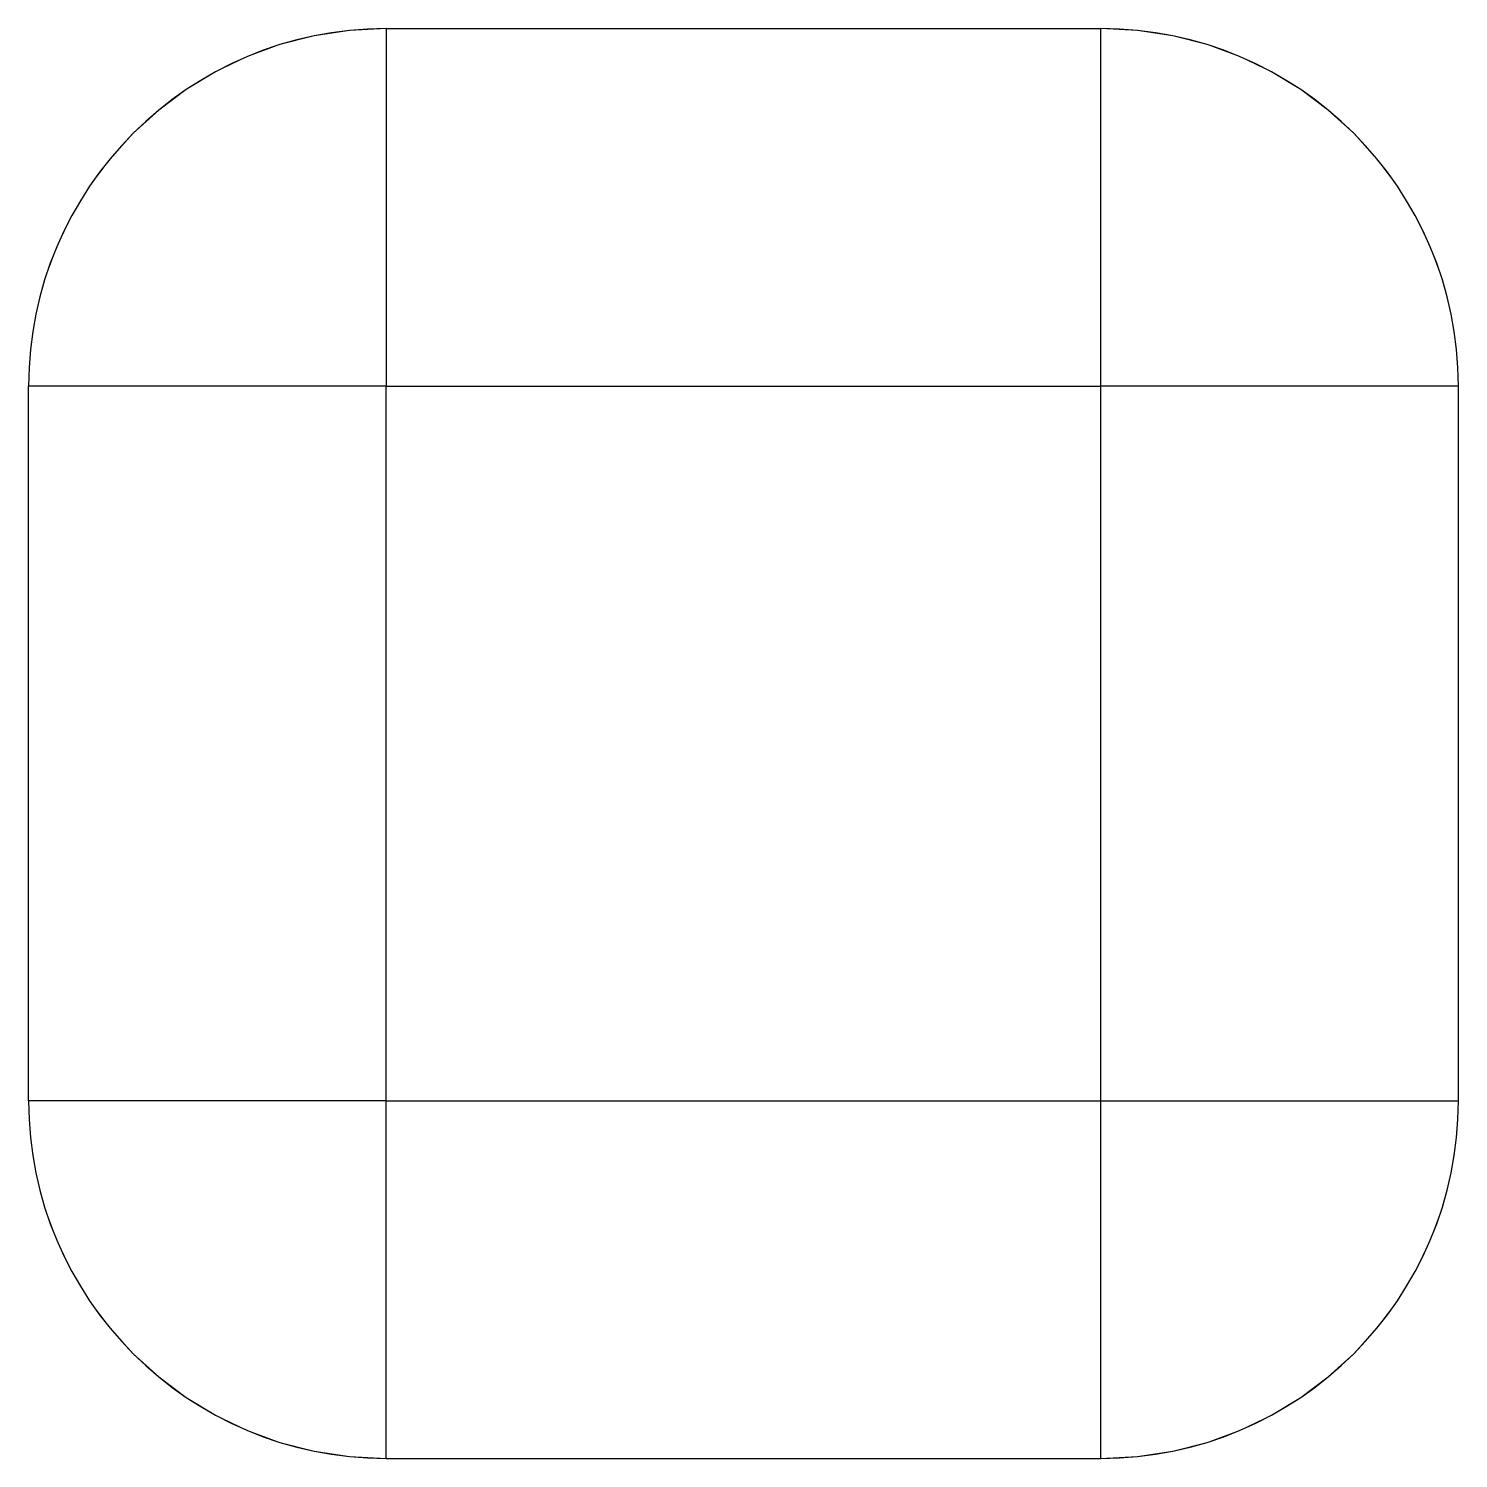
# Model space of a CAD drawing. Header units: millimetres. Extents: x -12 to 12, y -12 to 12.
import ezdxf

# ---------------------------------------------------------------- set-up
doc = ezdxf.new("R2010")
doc.units = ezdxf.units.MM
doc.linetypes.add('ACAD_ISO02W100', pattern=[15, 12, -3])
doc.layers.add('HIDDEN', color=7, linetype='ACAD_ISO02W100', lineweight=13)
doc.layers.add('VISIBLE', color=7, linetype='Continuous', lineweight=25)

msp = doc.modelspace()

# ---------------------------------------------------------------- linework, layer by layer
at = {"layer": 'HIDDEN'}
for p, q in [((-6, 12), (6, 12)), ((-12, -6), (-12, 6)), ((-6, -6), (-6, 6)), ((-6, 6), (6, 6)), ((6, -6), (6, 6)), ((12, -6), (12, 6)), ((-6, -6), (6, -6)), ((-6, -12), (6, -12))]:
    msp.add_line(p, q, dxfattribs=at)
for centre, start, end in [((-6, 6), 450, 540), ((6, 6), 360, 450), ((-6, -6), -180, -90), ((6, -6), 270, 360)]:
    msp.add_arc(centre, 6, start, end, dxfattribs=at)
for points in [[(-6, 12), (-6, 11.962), (-6, 11.85), (-6, 11.663), (-6, 11.406), (-6, 11.08), (-6, 10.691), (-6, 10.243), (-6, 9.741), (-6, 9.192), (-6, 8.603), (-6, 7.982), (-6, 7.335), (-6, 6.672), (-6, 6)], [(6, 6), (6, 6.672), (6, 7.335), (6, 7.982), (6, 8.603), (6, 9.192), (6, 9.741), (6, 10.243), (6, 10.691), (6, 11.08), (6, 11.406), (6, 11.663), (6, 11.85), (6, 11.962), (6, 12)], [(-6, 6), (-6.672, 6), (-7.335, 6), (-7.982, 6), (-8.603, 6), (-9.192, 6), (-9.741, 6), (-10.243, 6), (-10.691, 6), (-11.08, 6), (-11.406, 6), (-11.663, 6), (-11.85, 6), (-11.962, 6), (-12, 6)], [(12, 6), (11.962, 6), (11.85, 6), (11.663, 6), (11.406, 6), (11.08, 6), (10.691, 6), (10.243, 6), (9.741, 6), (9.192, 6), (8.603, 6), (7.982, 6), (7.335, 6), (6.672, 6), (6, 6)], [(-6, -6), (-6.672, -6), (-7.335, -6), (-7.982, -6), (-8.603, -6), (-9.192, -6), (-9.741, -6), (-10.243, -6), (-10.691, -6), (-11.08, -6), (-11.406, -6), (-11.663, -6), (-11.85, -6), (-11.962, -6), (-12, -6)], [(6, -6), (6.672, -6), (7.335, -6), (7.982, -6), (8.603, -6), (9.192, -6), (9.741, -6), (10.243, -6), (10.691, -6), (11.08, -6), (11.406, -6), (11.663, -6), (11.85, -6), (11.962, -6), (12, -6)], [(-6, -12), (-6, -11.962), (-6, -11.85), (-6, -11.663), (-6, -11.406), (-6, -11.08), (-6, -10.691), (-6, -10.243), (-6, -9.741), (-6, -9.192), (-6, -8.603), (-6, -7.982), (-6, -7.335), (-6, -6.672), (-6, -6)], [(6, -12), (6, -11.962), (6, -11.85), (6, -11.663), (6, -11.406), (6, -11.08), (6, -10.691), (6, -10.243), (6, -9.741), (6, -9.192), (6, -8.603), (6, -7.982), (6, -7.335), (6, -6.672), (6, -6)]]:
    msp.add_open_spline(points, degree=1, dxfattribs=at)
at = {"layer": 'VISIBLE'}
for p, q in [((-6, 12), (6, 12)), ((-12, -6), (-12, 6)), ((-6, -6), (-6, 6)), ((-6, 6), (6, 6)), ((6, -6), (6, 6)), ((12, -6), (12, 6)), ((-6, -6), (6, -6)), ((-6, -12), (6, -12))]:
    msp.add_line(p, q, dxfattribs=at)
for centre, start, end in [((-6, 6), 450, 540), ((-6, 6), 450, 540), ((6, 6), 360, 450), ((6, 6), 360, 450), ((-6, -6), -180, -90), ((-6, -6), -180, -90), ((6, -6), 270, 360), ((6, -6), 270, 360)]:
    msp.add_arc(centre, 6, start, end, dxfattribs=at)
for points in [[(-6, 12), (-6, 11.962), (-6, 11.85), (-6, 11.663), (-6, 11.406), (-6, 11.08), (-6, 10.691), (-6, 10.243), (-6, 9.741), (-6, 9.192), (-6, 8.603), (-6, 7.982), (-6, 7.335), (-6, 6.672), (-6, 6)], [(6, 6), (6, 6.672), (6, 7.335), (6, 7.982), (6, 8.603), (6, 9.192), (6, 9.741), (6, 10.243), (6, 10.691), (6, 11.08), (6, 11.406), (6, 11.663), (6, 11.85), (6, 11.962), (6, 12)], [(-6, 6), (-6.672, 6), (-7.335, 6), (-7.982, 6), (-8.603, 6), (-9.192, 6), (-9.741, 6), (-10.243, 6), (-10.691, 6), (-11.08, 6), (-11.406, 6), (-11.663, 6), (-11.85, 6), (-11.962, 6), (-12, 6)], [(12, 6), (11.962, 6), (11.85, 6), (11.663, 6), (11.406, 6), (11.08, 6), (10.691, 6), (10.243, 6), (9.741, 6), (9.192, 6), (8.603, 6), (7.982, 6), (7.335, 6), (6.672, 6), (6, 6)], [(-6, -6), (-6.672, -6), (-7.335, -6), (-7.982, -6), (-8.603, -6), (-9.192, -6), (-9.741, -6), (-10.243, -6), (-10.691, -6), (-11.08, -6), (-11.406, -6), (-11.663, -6), (-11.85, -6), (-11.962, -6), (-12, -6)], [(6, -6), (6.672, -6), (7.335, -6), (7.982, -6), (8.603, -6), (9.192, -6), (9.741, -6), (10.243, -6), (10.691, -6), (11.08, -6), (11.406, -6), (11.663, -6), (11.85, -6), (11.962, -6), (12, -6)], [(-6, -12), (-6, -11.962), (-6, -11.85), (-6, -11.663), (-6, -11.406), (-6, -11.08), (-6, -10.691), (-6, -10.243), (-6, -9.741), (-6, -9.192), (-6, -8.603), (-6, -7.982), (-6, -7.335), (-6, -6.672), (-6, -6)], [(6, -12), (6, -11.962), (6, -11.85), (6, -11.663), (6, -11.406), (6, -11.08), (6, -10.691), (6, -10.243), (6, -9.741), (6, -9.192), (6, -8.603), (6, -7.982), (6, -7.335), (6, -6.672), (6, -6)]]:
    msp.add_open_spline(points, degree=1, dxfattribs=at)

doc.saveas('drawing.dxf')
